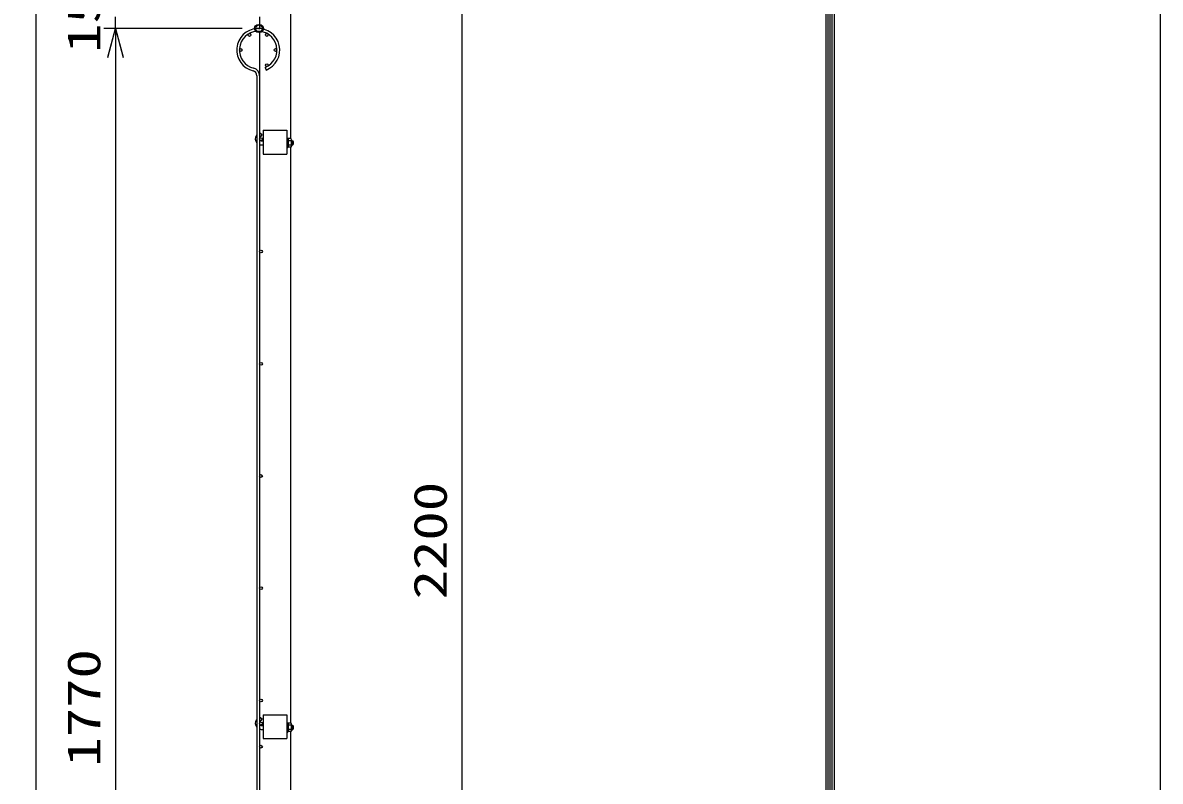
# Model space of a CAD drawing. Units: millimetres, scale not verified. Extents: x -6301 to 6299, y -4454 to 4456.
# Drawn here: x 4820 to 6299, y -39 to 948 of the extents above; entities that cross this region are included whole.
import ezdxf
from ezdxf.enums import TextEntityAlignment as Align

# ---------------------------------------------------------------- set-up
doc = ezdxf.new("R2010")
doc.units = ezdxf.units.MM
doc.header["$LTSCALE"] = 20
doc.header["$PDMODE"] = 32
doc.header["$PDSIZE"] = 10
for name, color, linetype, lineweight in [('0-0_WAKU', 7, 'Continuous', 25), ('0-3_0', 7, 'Continuous', 25), ('0-5_LAYER04', 7, 'Continuous', 25)]:
    doc.layers.add(name, color=color, linetype=linetype, lineweight=lineweight)
doc.layers.add('0-4_DEFPOINTS', color=7, linetype='Continuous')
doc.styles.add('ＭＳ ゴシック', font='')
doc.styles.get('ＭＳ ゴシック').set_extended_font_data('MS Gothic')

# ---------------------------------------------------------------- blocks, each defined once
blk = doc.blocks.new('_Open30')
at = {"layer": '0-3_0', "color": 2}
blk.add_line((0, 0), (-20, 0), dxfattribs=at)
blk.add_lwpolyline([(-20, 5.36), (0, 0), (-20, -5.36)], dxfattribs=at)

msp = doc.modelspace()

# ---------------------------------------------------------------- linework, layer by layer
at = {"layer": '0-0_WAKU', "color": 3}
msp.add_lwpolyline([(-6300.85, 4456.33), (6299.15, 4456.33), (6299.15, -4453.67), (-6300.85, -4453.67)], close=True, dxfattribs=at)
msp.add_lwpolyline([(-6300.85, 4456.33), (6299.15, 4456.33), (6299.15, -4453.67), (-6300.85, -4453.67)], close=True, dxfattribs=at)
at = {"layer": '0-3_0', "color": 2}
for p, q in [((5390.97, 1333.21), (5390.97, -791.74)), ((4836.74, 1313.24), (4836.74, -821.74)), ((4940.35, 940.7), (4940.35, 955.74)), ((4940.35, 903.26), (4940.35, -791.74)), ((4940.35, 903.2), (4940.35, 865.7))]:
    msp.add_line(p, q, dxfattribs=at)
at = {"layer": '0-3_0', "color": 1}
for p, q in [((5103.5, 940.76), (4925.35, 940.76)), ((5105.3, 940.7), (4925.35, 940.7))]:
    msp.add_line(p, q, dxfattribs=at)
at = {"layer": '0-3_0', "color": 4}
for p, q in [((5134.84, 890.01), (5136.15, 886.66)), ((5134.84, 890.01), (5136.15, 886.66)), ((5124.2, 879.35), (5124.2, -724.24)), ((5124.2, 879.35), (5124.2, -724.24)), ((5127.8, 879.35), (5127.8, -724.24)), ((5127.8, 879.35), (5127.8, -724.24))]:
    msp.add_line(p, q, dxfattribs=at)
at = {"layer": '0-3_0', "color": 5}
for p, q in [((5123.82, 801.78), (5124.2, 802.29)), ((5123.82, 801.78), (5124.2, 802.29)), ((5130.95, 802.6), (5127.8, 804.98)), ((5130.95, 802.6), (5127.8, 804.98)), ((5127.97, 798.65), (5130.95, 802.6)), ((5127.97, 798.65), (5130.95, 802.6)), ((5130.05, 794.49), (5132.3, 794.49)), ((5130.05, 794.49), (5132.3, 794.49)), ((5130.05, 789.29), (5132.3, 789.29)), ((5130.05, 789.29), (5132.3, 789.29)), ((5163.3, 798.39), (5163.3, 785.39)), ((5163.3, 798.39), (5164.1, 798.39)), ((5163.3, 798.39), (5163.3, 785.39)), ((5163.3, 798.39), (5164.1, 798.39)), ((5163.3, 785.39), (5164.1, 785.39)), ((5163.3, 785.39), (5164.1, 785.39)), ((5164.1, 798.39), (5164.1, 785.39)), ((5164.1, 798.39), (5164.1, 785.39)), ((5164.1, 785.39), (5164.66, 786.36)), ((5164.1, 785.39), (5164.66, 786.36)), ((5168.8, 797.41), (5164.66, 797.41)), ((5168.8, 797.41), (5164.66, 797.41)), ((5168.8, 794.65), (5164.66, 794.65)), ((5168.8, 794.65), (5164.66, 794.65)), ((5168.8, 789.13), (5164.66, 789.13)), ((5168.8, 789.13), (5164.66, 789.13)), ((5168.8, 786.36), (5164.66, 786.36)), ((5168.8, 786.36), (5164.66, 786.36)), ((5169.3, 796.05), (5169.3, 787.55)), ((5169.3, 796.05), (5169.3, 787.55)), ((5169.3, 794.49), (5171.09, 794.49)), ((5169.3, 794.49), (5171.09, 794.49)), ((5169.3, 793.89), (5171.51, 793.89)), ((5169.3, 793.89), (5171.51, 793.89)), ((5169.3, 789.89), (5171.51, 789.89)), ((5169.3, 789.89), (5171.51, 789.89)), ((5169.3, 789.29), (5171.09, 789.29)), ((5169.3, 789.29), (5171.09, 789.29)), ((5171.09, 794.49), (5171.09, 789.29)), ((5171.09, 794.49), (5171.09, 789.29)), ((5130.95, 42.1), (5127.8, 44.48)), ((5130.95, 42.1), (5127.8, 44.48)), ((5123.82, 41.28), (5124.2, 41.79)), ((5123.82, 41.28), (5124.2, 41.79)), ((5127.97, 38.15), (5130.95, 42.1)), ((5127.97, 38.15), (5130.95, 42.1)), ((5130.05, 33.99), (5132.3, 33.99)), ((5130.05, 33.99), (5132.3, 33.99)), ((5163.3, 37.89), (5163.3, 24.89)), ((5163.3, 37.89), (5164.1, 37.89)), ((5163.3, 37.89), (5163.3, 24.89)), ((5163.3, 37.89), (5164.1, 37.89)), ((5164.1, 37.89), (5164.1, 24.89)), ((5164.1, 37.89), (5164.1, 24.89)), ((5168.8, 36.91), (5164.66, 36.91)), ((5168.8, 36.91), (5164.66, 36.91)), ((5168.8, 34.15), (5164.66, 34.15)), ((5168.8, 34.15), (5164.66, 34.15)), ((5169.3, 35.55), (5169.3, 27.05)), ((5169.3, 35.55), (5169.3, 27.05)), ((5169.3, 33.99), (5171.09, 33.99)), ((5169.3, 33.99), (5171.09, 33.99)), ((5169.3, 33.39), (5171.51, 33.39)), ((5169.3, 33.39), (5171.51, 33.39)), ((5171.09, 33.99), (5171.09, 28.79)), ((5171.09, 33.99), (5171.09, 28.79)), ((5130.05, 28.79), (5132.3, 28.79)), ((5130.05, 28.79), (5132.3, 28.79)), ((5163.3, 24.89), (5164.1, 24.89)), ((5163.3, 24.89), (5164.1, 24.89)), ((5164.1, 24.89), (5164.66, 25.86)), ((5164.1, 24.89), (5164.66, 25.86)), ((5168.8, 28.63), (5164.66, 28.63)), ((5168.8, 28.63), (5164.66, 28.63)), ((5168.8, 25.86), (5164.66, 25.86)), ((5168.8, 25.86), (5164.66, 25.86)), ((5169.3, 29.39), (5171.51, 29.39)), ((5169.3, 29.39), (5171.51, 29.39)), ((5169.3, 28.79), (5171.09, 28.79)), ((5169.3, 28.79), (5171.09, 28.79))]:
    msp.add_line(p, q, dxfattribs=at)
at = {"layer": '0-3_0'}
for p, q in [((5132.3, 808.25), (5132.3, 777.25)), ((5132.3, 808.25), (5163.3, 808.25)), ((5132.3, 808.25), (5132.3, 777.25)), ((5132.3, 808.25), (5163.3, 808.25)), ((5163.3, 808.25), (5163.3, 777.25)), ((5163.3, 808.25), (5163.3, 777.25)), ((5132.3, 777.25), (5163.3, 777.25)), ((5132.3, 777.25), (5163.3, 777.25)), ((5132.3, 47.75), (5132.3, 16.75)), ((5132.3, 47.75), (5163.3, 47.75)), ((5132.3, 47.75), (5132.3, 16.75)), ((5132.3, 47.75), (5163.3, 47.75)), ((5163.3, 47.75), (5163.3, 16.75)), ((5163.3, 47.75), (5163.3, 16.75)), ((5132.3, 16.75), (5163.3, 16.75)), ((5132.3, 16.75), (5163.3, 16.75))]:
    msp.add_line(p, q, dxfattribs=at)
for points in [[(-5877.85, 4191.15), (5874.86, 4191.15), (5874.86, -4188.49), (-5877.85, -4188.49)], [(-5877.85, 4191.15), (5874.86, 4191.15), (5874.86, -4188.49), (-5877.85, -4188.49)], [(-5875.2, 4188.5), (5872.21, 4188.5), (5872.21, -4185.84), (-5875.2, -4185.84)], [(-5875.2, 4188.5), (5872.21, 4188.5), (5872.21, -4185.84), (-5875.2, -4185.84)], [(-5872.55, 4185.85), (5869.56, 4185.85), (5869.56, -4183.19), (-5872.55, -4183.19)], [(-5872.55, 4185.85), (5869.56, 4185.85), (5869.56, -4183.19), (-5872.55, -4183.19)], [(-5869.9, 4183.2), (5866.91, 4183.2), (5866.91, -4180.53), (-5869.9, -4180.53)], [(-5869.9, 4183.2), (5866.91, 4183.2), (5866.91, -4180.53), (-5869.9, -4180.53)], [(-5867.25, 4180.55), (5864.25, 4180.55), (5864.25, -4177.88), (-5867.25, -4177.88)], [(-5867.25, 4180.55), (5864.25, 4180.55), (5864.25, -4177.88), (-5867.25, -4177.88)]]:
    msp.add_lwpolyline(points, close=True, dxfattribs=at)
at = {"layer": '0-3_0', "color": 5}
for points in [[(5164.1, 798.39), (5164.66, 797.41), (5164.66, 786.36)], [(5164.1, 798.39), (5164.66, 797.41), (5164.66, 786.36)], [(5164.1, 37.89), (5164.66, 36.91), (5164.66, 25.86)], [(5164.1, 37.89), (5164.66, 36.91), (5164.66, 25.86)]]:
    msp.add_lwpolyline(points, dxfattribs=at)
at = {"layer": '0-3_0', "color": 4}
for centre in [(5114.7, 932.33), (5114.7, 932.33), (5137.3, 932.33), (5137.3, 932.33), (5103.4, 912.76), (5103.4, 912.76), (5148.6, 912.76), (5148.6, 912.76), (5137.3, 893.18), (5137.3, 893.18), (5129.6, 796.76), (5129.6, 796.76), (5129.6, 650.66), (5129.6, 650.66), (5129.6, 504.56), (5129.6, 504.56), (5129.6, 358.46), (5129.6, 358.46), (5129.6, 212.36), (5129.6, 212.36), (5129.6, 66.26), (5129.6, 66.26), (5129.6, 36.26), (5129.6, 36.26), (5129.6, 6.26), (5129.6, 6.26)]:
    msp.add_circle(centre, 1.8, dxfattribs=at)
for centre, radius, start, end in [((5126, 912.76), 28, 291.25, 256.20952), ((5126, 912.76), 28, 291.25, 256.20952), ((5126, 912.76), 24.4, 291.25, 256.20952), ((5126, 912.76), 24.4, 291.25, 256.20952), ((5117.8, 879.35), 10, 0, 76.20952), ((5117.8, 879.35), 10, 0, 76.20952), ((5117.8, 879.35), 6.4, 0, 76.20952), ((5117.8, 879.35), 6.4, 0, 76.20952)]:
    msp.add_arc(centre, radius, start, end, dxfattribs=at)
at = {"layer": '0-3_0', "color": 5}
for centre, radius, start, end in [((5130.05, 797.09), 7.8, 143, 221.40962), ((5130.05, 797.09), 7.8, 143, 221.40962), ((5130.05, 797.09), 2.6, 143, 149.92665), ((5130.05, 797.09), 2.6, 143, 149.92665), ((5130.05, 797.09), 2.6, 210.07335, 270), ((5130.05, 797.09), 2.6, 210.07335, 270), ((5130.05, 797.09), 7.8, 253.23413, 270), ((5130.05, 797.09), 7.8, 253.23413, 270), ((5164.64, 789.11), 0.031, 40.87793, 319.12207), ((5164.64, 789.11), 0.031, 40.87793, 319.12207), ((5163.97, 787.73), 1.53, 296.8485, 64.13989), ((5163.97, 787.73), 1.53, 296.8485, 64.13989), ((5163.94, 796.03), 1.56, 297.51974, 62.48026), ((5163.94, 796.03), 1.56, 297.51974, 62.48026), ((5160.46, 791.87), 5.04, 326.51716, 33.48284), ((5160.46, 791.87), 5.04, 326.51716, 33.48284), ((5167.14, 796.03), 2.16, 320.19668, 39.80332), ((5167.14, 796.03), 2.16, 320.19668, 39.80332), ((5161.42, 791.89), 7.88, 339.48158, 20.51842), ((5161.42, 791.89), 7.88, 339.48158, 20.51842), ((5168.8, 789.13), 1.6998463427518892e-12, 159.43028, 156.8643), ((5167.18, 787.75), 2.13, 319.53759, 40.46241), ((5168.8, 789.13), 1.6998463427518892e-12, 159.43028, 156.8643), ((5167.18, 787.75), 2.13, 319.53759, 40.46241), ((5168.05, 791.89), 4, 319.4584, 40.5416), ((5168.05, 791.89), 4, 319.4584, 40.5416), ((5130.05, 36.59), 7.8, 143, 221.40962), ((5130.05, 36.59), 7.8, 143, 221.40962), ((5130.05, 36.59), 2.6, 143, 149.92665), ((5130.05, 36.59), 2.6, 143, 149.92665), ((5130.05, 36.59), 2.6, 210.07335, 270), ((5130.05, 36.59), 2.6, 210.07335, 270), ((5163.94, 35.53), 1.56, 297.51974, 62.48026), ((5163.94, 35.53), 1.56, 297.51974, 62.48026), ((5160.46, 31.37), 5.04, 326.51716, 33.48284), ((5160.46, 31.37), 5.04, 326.51716, 33.48284), ((5167.14, 35.53), 2.16, 320.19668, 39.80332), ((5167.14, 35.53), 2.16, 320.19668, 39.80332), ((5161.42, 31.39), 7.88, 339.48158, 20.51842), ((5161.42, 31.39), 7.88, 339.48158, 20.51842), ((5168.05, 31.39), 4, 319.4584, 40.5416), ((5168.05, 31.39), 4, 319.4584, 40.5416), ((5130.05, 36.59), 7.8, 253.23413, 270), ((5130.05, 36.59), 7.8, 253.23413, 270), ((5164.64, 28.61), 0.031, 40.87793, 319.12207), ((5164.64, 28.61), 0.031, 40.87793, 319.12207), ((5163.97, 27.23), 1.53, 296.8485, 64.13989), ((5163.97, 27.23), 1.53, 296.8485, 64.13989), ((5168.8, 28.63), 1.6998463427518892e-12, 159.43028, 156.8643), ((5167.18, 27.25), 2.13, 319.53759, 40.46241), ((5168.8, 28.63), 1.6998463427518892e-12, 159.43028, 156.8643), ((5167.18, 27.25), 2.13, 319.53759, 40.46241)]:
    msp.add_arc(centre, radius, start, end, dxfattribs=at)
at = {"layer": '0-4_DEFPOINTS'}
for p in [(5126, 940.76), (5127.8, 940.7)]:
    msp.add_point(p, dxfattribs=at)
at = {"layer": '0-5_LAYER04'}
for p, q in [((5167.8, 1050.81), (5167.8, 797.41)), ((5167.8, 1050.81), (5167.8, 797.41)), ((5127.8, 955.74), (5127.8, 940.7)), ((5127.8, 955.74), (5127.8, 940.7)), ((5127.8, 937.09), (5127.8, -822.85)), ((5127.8, 937.09), (5127.8, -822.85)), ((5167.8, 786.36), (5167.8, 36.91)), ((5167.8, 786.36), (5167.8, 36.91)), ((5167.8, 25.86), (5167.8, -723.57)), ((5167.8, 25.86), (5167.8, -723.57))]:
    msp.add_line(p, q, dxfattribs=at)

# ---------------------------------------------------------------- block references
at = {"layer": '0-3_0', "xscale": 1.875, "yscale": 1.875, "rotation": 90}
for p in [(4940.35, 940.76), (4940.35, 940.7)]:
    msp.add_blockref('_Open30', p, dxfattribs=at)

# ---------------------------------------------------------------- texts
at = {"layer": '0-3_0', "color": 3, "style": 'ＭＳ ゴシック', "width": 1.3}
for s, p in [('15', (4933.68, 909.06)), ('2200', (5384.29, 197.87)), ('1770', (4933.68, -19.83))]:
    msp.add_text(s, height=43.26, rotation=90, dxfattribs=at).set_placement(p, align=Align.BOTTOM_LEFT)

doc.saveas('drawing.dxf')
